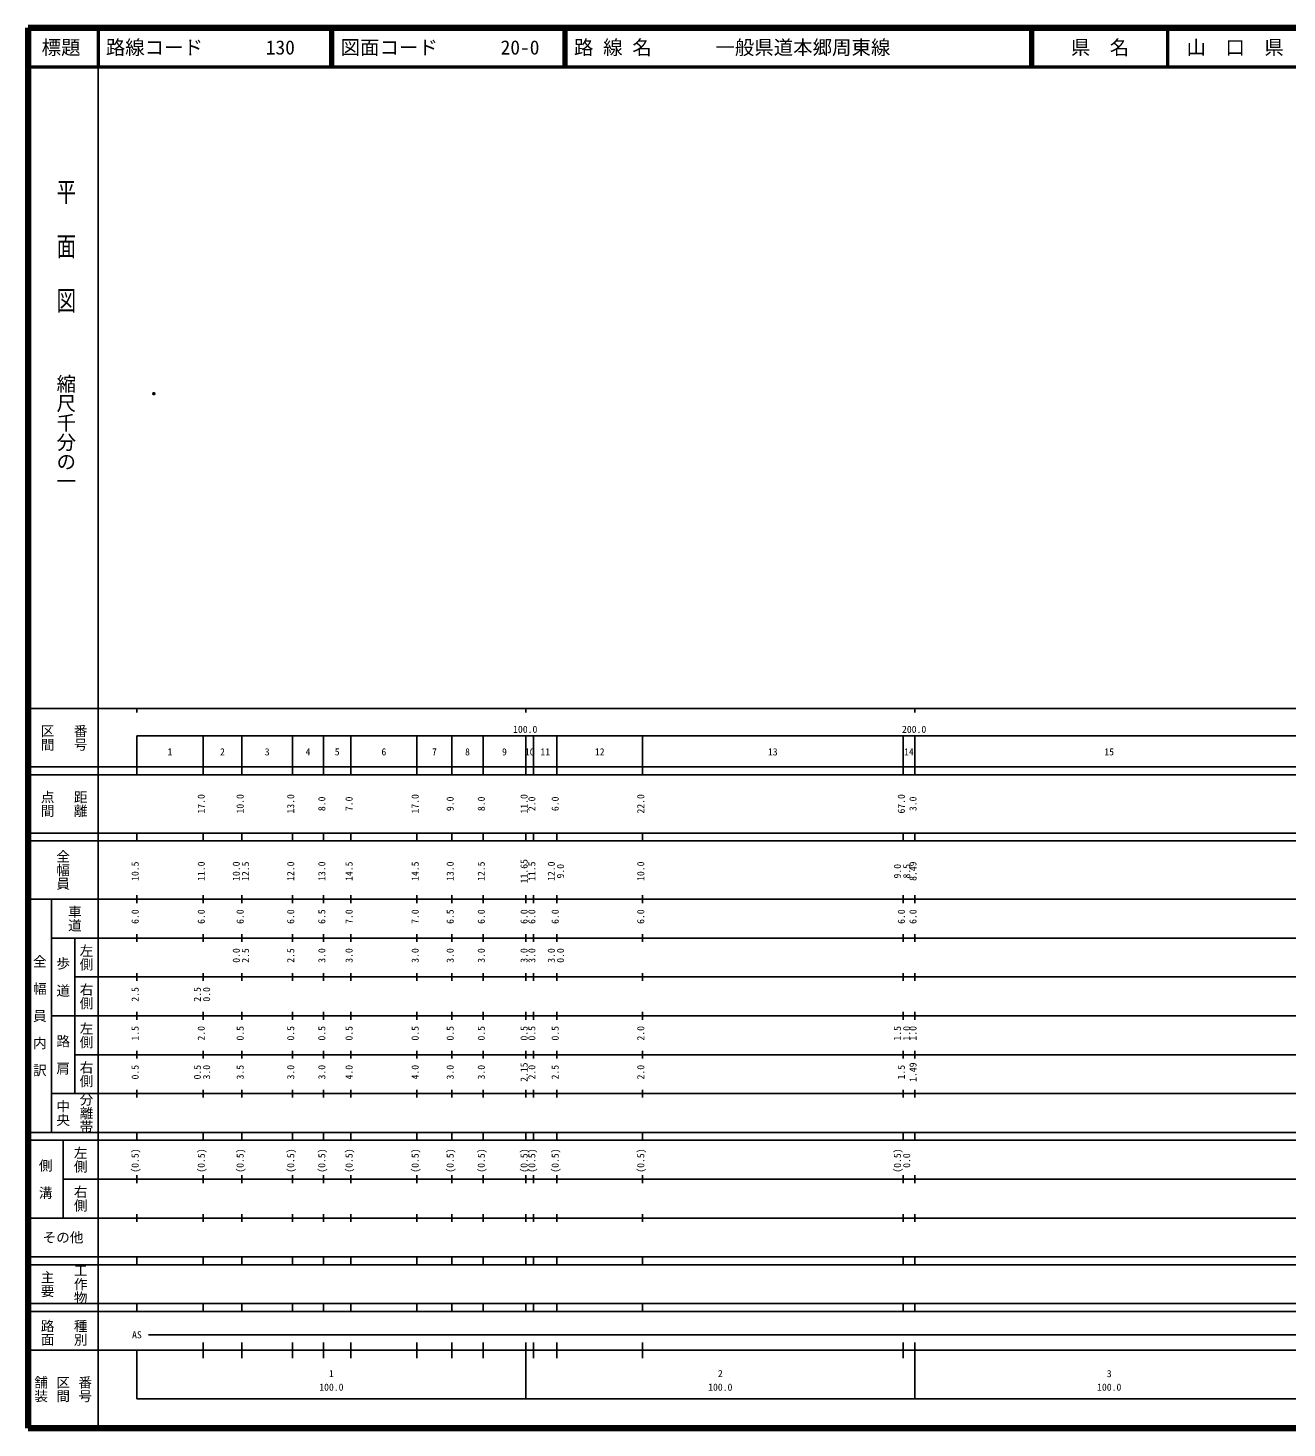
# Model space of a CAD drawing. Units: millimetres on the paper. Extents: x 40 to 680, y 20 to 380.
# Drawn here: x 40 to 363.7, y 20 to 380 of the extents above; entities that cross this region are included whole.
import ezdxf
from ezdxf.enums import TextEntityAlignment as Align

# ---------------------------------------------------------------- set-up
doc = ezdxf.new("R2010")
doc.units = ezdxf.units.MM
doc.header["$PDMODE"] = 32
doc.header["$PDSIZE"] = 0.5
doc.layers.add('M-OTRS', color=6, linetype='Continuous')
doc.layers.add('M-TTL-TXT', color=7, linetype='Continuous')
for name, color, linetype, lineweight in [('M-TTL', 2, 'Continuous', 140), ('M-TTL-BAND', 7, 'Continuous', 25), ('M-TTL-LINE', 7, 'Continuous', 50)]:
    doc.layers.add(name, color=color, linetype=linetype, lineweight=lineweight)
doc.styles.add('@ＭＳ ゴシック', font='')
doc.styles.add('ＭＳ ゴシック', font='')
doc.styles.get('@ＭＳ ゴシック').set_extended_font_data('@MS Gothic')
doc.styles.get('ＭＳ ゴシック').set_extended_font_data('MS Gothic')

msp = doc.modelspace()

# ---------------------------------------------------------------- linework, layer by layer
at = {"layer": 'M-OTRS'}
msp.add_point((72.353, 285.973), dxfattribs=at)
at = {"layer": 'M-TTL'}
for p, q in [((40, 380), (40, 20)), ((680, 380), (40, 380)), ((40, 20), (680, 20))]:
    msp.add_line(p, q, dxfattribs=at)
at = {"layer": 'M-TTL-BAND'}
for p, q in [((58, 370), (58, 20)), ((40, 205), (579, 205)), ((68, 205), (68, 204)), ((168, 205), (168, 204)), ((268, 205), (268, 204)), ((68, 198), (579, 198)), ((68, 198), (68, 188)), ((85, 188), (85, 198)), ((95, 188), (95, 198)), ((108, 188), (108, 198)), ((116, 188), (116, 198)), ((123, 188), (123, 198)), ((140, 188), (140, 198)), ((149, 188), (149, 198)), ((157, 188), (157, 198)), ((168, 188), (168, 198)), ((170, 188), (170, 198)), ((176, 188), (176, 198)), ((198, 188), (198, 198)), ((265, 188), (265, 198)), ((268, 188), (268, 198)), ((40, 190), (579, 190)), ((40, 188), (579, 188)), ((40, 173), (579, 173)), ((68, 171), (68, 173)), ((85, 171), (85, 173)), ((95, 171), (95, 173)), ((108, 171), (108, 173)), ((116, 171), (116, 173)), ((123, 171), (123, 173)), ((140, 171), (140, 173)), ((149, 171), (149, 173)), ((157, 171), (157, 173)), ((168, 171), (168, 173)), ((170, 171), (170, 173)), ((176, 171), (176, 173)), ((198, 171), (198, 173)), ((265, 171), (265, 173)), ((268, 171), (268, 173)), ((40, 171), (579, 171)), ((40, 156), (579, 156)), ((46, 96), (46, 156)), ((68, 155), (68, 157)), ((85, 155), (85, 157)), ((95, 155), (95, 157)), ((108, 155), (108, 157)), ((116, 155), (116, 157)), ((123, 155), (123, 157)), ((140, 155), (140, 157)), ((149, 155), (149, 157)), ((157, 155), (157, 157)), ((168, 155), (168, 157)), ((170, 155), (170, 157)), ((176, 155), (176, 157)), ((198, 155), (198, 157)), ((265, 155), (265, 157)), ((268, 155), (268, 157)), ((46, 146), (579, 146)), ((52, 146), (52, 106)), ((68, 145), (68, 147)), ((85, 145), (85, 147)), ((95, 145), (95, 147)), ((108, 145), (108, 147)), ((116, 145), (116, 147)), ((123, 145), (123, 147)), ((140, 145), (140, 147)), ((149, 145), (149, 147)), ((157, 145), (157, 147)), ((168, 145), (168, 147)), ((170, 145), (170, 147)), ((176, 145), (176, 147)), ((198, 145), (198, 147)), ((265, 145), (265, 147)), ((268, 145), (268, 147)), ((68, 135), (68, 137)), ((85, 135), (85, 137)), ((95, 135), (95, 137)), ((108, 135), (108, 137)), ((116, 135), (116, 137)), ((123, 135), (123, 137)), ((140, 135), (140, 137)), ((149, 135), (149, 137)), ((157, 135), (157, 137)), ((168, 135), (168, 137)), ((170, 135), (170, 137)), ((176, 135), (176, 137)), ((198, 135), (198, 137)), ((265, 135), (265, 137)), ((268, 135), (268, 137)), ((52, 136), (579, 136)), ((46, 126), (579, 126)), ((68, 125), (68, 127)), ((85, 125), (85, 127)), ((95, 125), (95, 127)), ((108, 125), (108, 127)), ((116, 125), (116, 127)), ((123, 125), (123, 127)), ((140, 125), (140, 127)), ((149, 125), (149, 127)), ((157, 125), (157, 127)), ((168, 125), (168, 127)), ((170, 125), (170, 127)), ((176, 125), (176, 127)), ((198, 125), (198, 127)), ((265, 125), (265, 127)), ((268, 125), (268, 127)), ((52, 116), (579, 116)), ((68, 115), (68, 117)), ((85, 115), (85, 117)), ((95, 115), (95, 117)), ((108, 115), (108, 117)), ((116, 115), (116, 117)), ((123, 115), (123, 117)), ((140, 115), (140, 117)), ((149, 115), (149, 117)), ((157, 115), (157, 117)), ((168, 115), (168, 117)), ((170, 115), (170, 117)), ((176, 115), (176, 117)), ((198, 115), (198, 117)), ((265, 115), (265, 117)), ((268, 115), (268, 117)), ((46, 106), (579, 106)), ((68, 105), (68, 107)), ((85, 105), (85, 107)), ((95, 105), (95, 107)), ((108, 105), (108, 107)), ((116, 105), (116, 107)), ((123, 105), (123, 107)), ((140, 105), (140, 107)), ((149, 105), (149, 107)), ((157, 105), (157, 107)), ((168, 105), (168, 107)), ((170, 105), (170, 107)), ((176, 105), (176, 107)), ((198, 105), (198, 107)), ((265, 105), (265, 107)), ((268, 105), (268, 107)), ((40, 96), (579, 96)), ((40, 94), (579, 94)), ((49, 94), (49, 74)), ((68, 94), (68, 96)), ((85, 94), (85, 96)), ((95, 94), (95, 96)), ((108, 94), (108, 96)), ((116, 94), (116, 96)), ((123, 94), (123, 96)), ((140, 94), (140, 96)), ((149, 94), (149, 96)), ((157, 94), (157, 96)), ((168, 94), (168, 96)), ((170, 94), (170, 96)), ((176, 94), (176, 96)), ((198, 94), (198, 96)), ((265, 94), (265, 96)), ((268, 94), (268, 96)), ((49, 84), (579, 84)), ((68, 83), (68, 85)), ((85, 83), (85, 85)), ((95, 83), (95, 85)), ((108, 83), (108, 85)), ((116, 83), (116, 85)), ((123, 83), (123, 85)), ((140, 83), (140, 85)), ((149, 83), (149, 85)), ((157, 83), (157, 85)), ((168, 83), (168, 85)), ((170, 83), (170, 85)), ((176, 83), (176, 85)), ((198, 83), (198, 85)), ((265, 83), (265, 85)), ((268, 83), (268, 85)), ((40, 74), (579, 74)), ((68, 73), (68, 75)), ((85, 73), (85, 75)), ((95, 73), (95, 75)), ((108, 73), (108, 75)), ((116, 73), (116, 75)), ((123, 73), (123, 75)), ((140, 73), (140, 75)), ((149, 73), (149, 75)), ((157, 73), (157, 75)), ((168, 73), (168, 75)), ((170, 73), (170, 75)), ((176, 73), (176, 75)), ((198, 73), (198, 75)), ((265, 73), (265, 75)), ((268, 73), (268, 75)), ((40, 64), (579, 64)), ((40, 62), (579, 62)), ((68, 62), (68, 64)), ((85, 62), (85, 64)), ((95, 62), (95, 64)), ((108, 62), (108, 64)), ((116, 62), (116, 64)), ((123, 62), (123, 64)), ((140, 62), (140, 64)), ((149, 62), (149, 64)), ((157, 62), (157, 64)), ((168, 62), (168, 64)), ((170, 62), (170, 64)), ((176, 62), (176, 64)), ((198, 62), (198, 64)), ((265, 62), (265, 64)), ((268, 62), (268, 64)), ((40, 52), (579, 52)), ((68, 50), (68, 52)), ((85, 50), (85, 52)), ((95, 50), (95, 52)), ((108, 50), (108, 52)), ((116, 50), (116, 52)), ((123, 50), (123, 52)), ((140, 50), (140, 52)), ((149, 50), (149, 52)), ((157, 50), (157, 52)), ((168, 50), (168, 52)), ((170, 50), (170, 52)), ((176, 50), (176, 52)), ((198, 50), (198, 52)), ((265, 50), (265, 52)), ((268, 50), (268, 52)), ((40, 50), (579, 50)), ((71, 44), (548.6, 44)), ((40, 40), (579, 40)), ((68, 40), (68, 27.5)), ((85, 38), (85, 42)), ((95, 38), (95, 42)), ((108, 38), (108, 42)), ((116, 38), (116, 42)), ((123, 38), (123, 42)), ((140, 38), (140, 42)), ((149, 38), (149, 42)), ((157, 38), (157, 42)), ((168, 27.5), (168, 42)), ((170, 38), (170, 42)), ((176, 38), (176, 42)), ((198, 38), (198, 42)), ((265, 38), (265, 42)), ((268, 27.5), (268, 42)), ((68, 27.5), (579, 27.5))]:
    msp.add_line(p, q, dxfattribs=at)
at = {"layer": 'M-TTL-LINE'}
for p, q in [((58, 380), (58, 370)), ((117.75, 380), (117.75, 370)), ((118.25, 380), (118.25, 370)), ((177.75, 380), (177.75, 370)), ((178.25, 380), (178.25, 370)), ((297.75, 380), (297.75, 370)), ((298.25, 380), (298.25, 370)), ((333, 380), (333, 370)), ((40, 370), (680, 370))]:
    msp.add_line(p, q, dxfattribs=at)

# ---------------------------------------------------------------- texts
at = {"layer": 'M-TTL-BAND', "style": '@ＭＳ ゴシック', "width": 1.4}
msp.add_text('平  面  図', height=3.666, rotation=270, dxfattribs=at).set_placement((49.777, 306.475), align=Align.MIDDLE_RIGHT)
at = {"layer": 'M-TTL-BAND', "style": '@ＭＳ ゴシック'}
msp.add_text('縮尺千分の一', height=3.666, rotation=270, dxfattribs=at).set_placement((49.777, 261.03), align=Align.MIDDLE_RIGHT)
for s, p in [('区間', (45, 197.5)), ('番号', (53.5, 197.5)), ('点間', (45, 180.5)), ('距離', (53.5, 180.5)), ('全幅員', (49, 163.5)), ('車道', (52, 151)), ('左側', (55, 141)), ('全\u3000幅\u3000員\u3000内\u3000訳', (43, 126)), ('歩\u3000道', (49, 136)), ('右側', (55, 131)), ('左側', (55, 121)), ('路\u3000肩', (49, 116)), ('右側', (55, 111)), ('分離帯', (55, 101)), ('中央', (49, 101)), ('左側', (53.5, 89)), ('側\u3000溝', (44.5, 84)), ('右側', (53.5, 79)), ('工作物', (53.5, 57)), ('主要', (45, 57)), ('路面', (45, 44.5)), ('種別', (53.5, 44.5)), ('舗装', (43.333, 30)), ('区間', (49, 30)), ('番号', (54.667, 30))]:
    msp.add_text(s, height=2.566, rotation=270, dxfattribs=at).set_placement(p, align=Align.MIDDLE_CENTER)
at = {"layer": 'M-TTL-BAND', "style": 'ＭＳ ゴシック'}
for s, p in [('100.0', (167.844, 198.195)), ('200.0', (267.844, 198.195)), ('1', (76.5, 192.405)), ('2', (90, 192.405)), ('3', (101.5, 192.405)), ('4', (112, 192.405)), ('5', (119.5, 192.405)), ('6', (131.5, 192.405)), ('7', (144.5, 192.405)), ('8', (153, 192.405)), ('9', (162.5, 192.405)), ('10', (169, 192.405)), ('11', (173, 192.405)), ('12', (187, 192.405)), ('13', (231.5, 192.405)), ('14', (266.5, 192.405)), ('15', (318, 192.405)), ('AS', (68, 42.5)), ('1', (118, 32.523)), ('2', (218, 32.523)), ('3', (318, 32.523)), ('100.0', (118, 29.033)), ('100.0', (218, 29.033)), ('100.0', (318, 29.033))]:
    msp.add_text(s, height=1.833, dxfattribs=at).set_placement(p, align=Align.BOTTOM_CENTER)
for s, p in [('17.0', (86, 180.5)), ('10.0', (96, 180.5)), ('13.0', (109, 180.5)), ('8.0', (117, 180.5)), ('7.0', (124, 180.5)), ('17.0', (141, 180.5)), ('9.0', (150, 180.5)), ('8.0', (158, 180.5)), ('11.0', (169, 180.5)), ('2.0', (171, 180.5)), ('6.0', (177, 180.5)), ('22.0', (199, 180.5)), ('67.0', (266, 180.5)), ('3.0', (269, 180.5)), ('11.65', (169, 163.174)), ('10.5', (69, 163.174)), ('11.0', (86, 163.174)), ('10.0', (95, 163.174)), ('12.5', (97.37, 163.174)), ('12.0', (109, 163.174)), ('13.0', (117, 163.174)), ('14.5', (124, 163.174)), ('14.5', (141, 163.174)), ('13.0', (150, 163.174)), ('12.5', (158, 163.174)), ('11.5', (171, 163.174)), ('12.0', (176, 163.174)), ('9.0', (178.37, 163.174)), ('10.0', (199, 163.174)), ('9.0', (265, 163.174)), ('8.5', (267.37, 163.174)), ('8.49', (269, 163.174)), ('6.0', (69, 151.5)), ('6.0', (86, 151.5)), ('6.0', (96, 151.5)), ('6.0', (109, 151.5)), ('6.5', (117, 151.5)), ('7.0', (124, 151.5)), ('7.0', (141, 151.5)), ('6.5', (150, 151.5)), ('6.0', (158, 151.5)), ('6.0', (169, 151.5)), ('6.0', (171, 151.5)), ('6.0', (177, 151.5)), ('6.0', (199, 151.5)), ('6.0', (266, 151.5)), ('6.0', (269, 151.5)), ('0.0', (95, 141.5)), ('2.5', (97.37, 141.5)), ('2.5', (109, 141.5)), ('3.0', (117, 141.5)), ('3.0', (124, 141.5)), ('3.0', (141, 141.5)), ('3.0', (150, 141.5)), ('3.0', (158, 141.5)), ('3.0', (169, 141.5)), ('3.0', (171, 141.5)), ('3.0', (176, 141.5)), ('0.0', (178.37, 141.5)), ('2.5', (69, 131.5)), ('2.5', (85, 131.5)), ('0.0', (87.37, 131.5)), ('1.5', (69, 121.5)), ('2.0', (86, 121.5)), ('0.5', (96, 121.5)), ('0.5', (109, 121.5)), ('0.5', (117, 121.5)), ('0.5', (124, 121.5)), ('0.5', (141, 121.5)), ('0.5', (150, 121.5)), ('0.5', (158, 121.5)), ('0.5', (169, 121.5)), ('0.5', (171, 121.5)), ('0.5', (177, 121.5)), ('2.0', (199, 121.5)), ('1.5', (265, 121.5)), ('1.0', (267.37, 121.5)), ('1.0', (269, 121.5)), ('0.5', (69, 111.5)), ('0.5', (85, 111.5)), ('3.0', (87.37, 111.5)), ('3.5', (96, 111.5)), ('3.0', (109, 111.5)), ('3.0', (117, 111.5)), ('4.0', (124, 111.5)), ('4.0', (141, 111.5)), ('3.0', (150, 111.5)), ('3.0', (158, 111.5)), ('2.15', (169, 111.5)), ('2.0', (171, 111.5)), ('2.5', (177, 111.5)), ('2.0', (199, 111.5)), ('1.5', (266, 111.5)), ('1.49', (269, 111.5)), ('(0.5)', (69, 88.764)), ('(0.5)', (86, 88.764)), ('(0.5)', (96, 88.764)), ('(0.5)', (109, 88.764)), ('(0.5)', (117, 88.764)), ('(0.5)', (124, 88.764)), ('(0.5)', (141, 88.764)), ('(0.5)', (150, 88.764)), ('(0.5)', (158, 88.764)), ('(0.5)', (169, 88.764)), ('(0.5)', (171, 88.764)), ('(0.5)', (177, 88.764)), ('(0.5)', (199, 88.764)), ('(0.5)', (265, 88.764)), ('0.0', (267.37, 88.764))]:
    msp.add_text(s, height=1.833, rotation=90, dxfattribs=at).set_placement(p, align=Align.BOTTOM_CENTER)
msp.add_text('その他', height=2.566, dxfattribs=at).set_placement((49, 69), align=Align.MIDDLE_CENTER)
at = {"layer": 'M-TTL-TXT', "style": 'ＭＳ ゴシック'}
for s, p in [('標題', (48.5, 375)), ('県\u3000名', (315.625, 375)), ('山\u3000口\u3000県', (350.375, 375))]:
    msp.add_text(s, height=3.666, dxfattribs=at).set_placement(p, align=Align.MIDDLE_CENTER)
for s, p in [('路線コード', (60, 375)), ('130', (101.142, 375)), ('図面コード', (120.38, 375)), ('20-0', (161.521, 375)), ('路 線 名', (180.38, 375)), ('一般県道本郷周東線', (216.734, 375))]:
    msp.add_text(s, height=3.666, dxfattribs=at).set_placement(p, align=Align.MIDDLE_LEFT)

doc.saveas('drawing.dxf')
